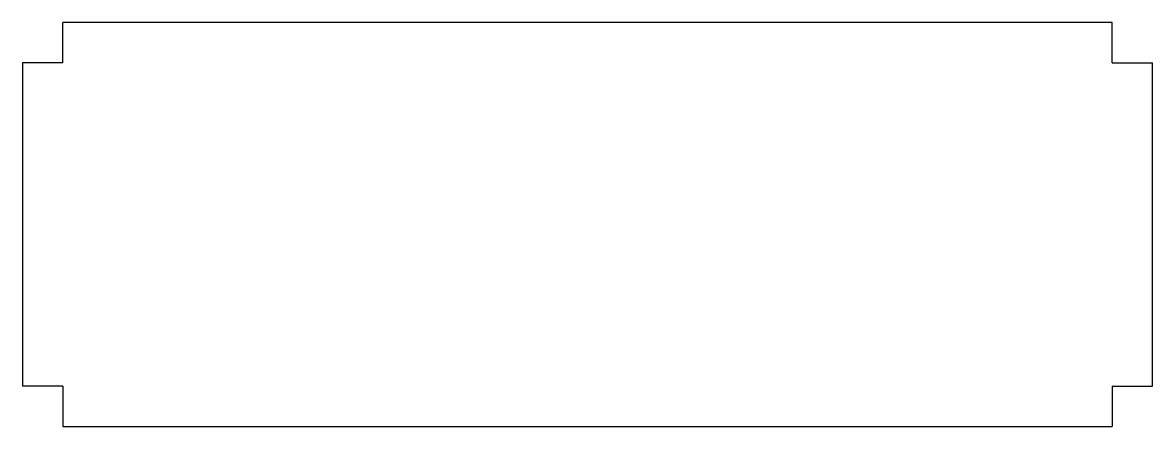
# Model space of a CAD drawing. Extents: x -48.1 to 35.9, y -10.4 to 19.6.
import ezdxf

# ---------------------------------------------------------------- set-up
doc = ezdxf.new("R2010")
doc.units = 0
doc.header["$MEASUREMENT"] = 0
doc.layers.get('0').update_dxf_attribs({"linetype": 'CONTINUOUS'})

msp = doc.modelspace()

# ---------------------------------------------------------------- linework, layer by layer
for p, q in [((-45.084, 16.6), (-45.084, 19.6)), ((32.916, 19.6), (-45.084, 19.6)), ((32.916, 16.6), (32.916, 19.6)), ((-48.084, 16.6), (-48.084, -7.4)), ((-45.084, 16.6), (-48.084, 16.6)), ((32.916, 16.6), (35.916, 16.6)), ((35.916, -7.4), (35.916, 16.6)), ((-45.084, -7.4), (-48.084, -7.4)), ((-45.084, -7.4), (-45.084, -10.4)), ((32.916, -7.4), (35.916, -7.4)), ((32.916, -7.4), (32.916, -10.4)), ((-45.084, -10.4), (32.916, -10.4))]:
    msp.add_line(p, q)

doc.saveas('drawing.dxf')
